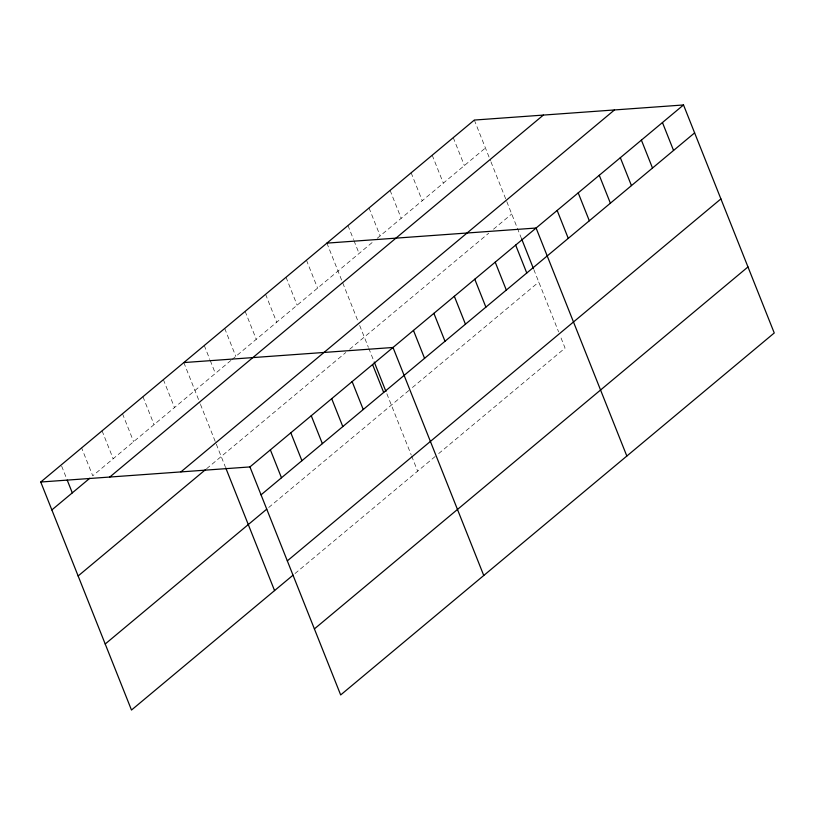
<?xml version="1.0" encoding="UTF-8"?>
<svg xmlns="http://www.w3.org/2000/svg" width="815" height="815" viewBox="0 0 815 815"><rect width="100%" height="100%" fill="white"/><g stroke="black" fill="none" stroke-linecap="round" stroke-linejoin="round"><path stroke-width="0.61" stroke-dasharray="4.08 3.06" d="M230.951 360.424L92.737 475.807L81.632 447.893M231.929 359.609L373.433 241.474M377.264 238.275L485.434 147.973M206.613 468.707L345.805 352.508M349.696 349.258L488.735 233.182M493.523 229.188L511.708 213.999M268.726 507.49L410.515 389.122M412.431 387.522L538.786 282.041M295.01 573.526L436.789 455.157M438.704 453.558L565.06 348.076L560.455 336.483M474.33 120.06L490.508 160.718M490.966 161.869L521.641 238.948M533.825 269.561L558.611 331.858M453.262 137.643L464.377 165.547M432.205 155.217L443.319 183.131M411.147 172.8L422.252 200.714M390.09 190.384L401.194 218.298M369.032 207.968L380.136 235.871M347.974 225.541L353.527 239.498M353.985 240.659L359.079 253.455M326.907 243.125L357.846 320.855M359.69 325.491L368.36 347.282M368.808 348.413L373.321 359.751M386.86 393.767L411.198 454.923M411.656 456.084L417.647 471.141M306.471 260.189L317.575 288.103M286.034 277.253L297.139 305.167M265.588 294.317L276.703 322.231M245.152 311.381L256.256 339.295M224.706 328.445L235.82 356.359M204.27 345.509L209.822 359.466M210.29 360.627L215.374 373.423M183.833 362.573L200.011 403.231M200.47 404.393L225.276 466.73M163.387 379.637L174.502 407.551M142.951 396.701L154.055 424.615M122.515 413.765L133.619 441.679M102.069 430.829L113.173 458.743M61.655 466.119L66.748 478.914"/><path stroke-width="1.22" d="M293.064 575.145L131.49 710.038L40.75 482.022L474.33 120.06L683.51 104.962L774.25 332.978L340.67 694.94L249.94 466.924L683.51 104.962M51.854 509.935L89.813 478.242M109.781 477.04L543.361 115.078M180.899 471.905L614.479 109.944M78.138 575.971L205.645 469.522M261.045 494.837L694.625 132.876M105.206 644.003L266.78 509.12M287.318 560.873L720.898 198.911M314.396 628.905L747.976 266.943M326.907 243.125L536.097 228.027L626.837 456.043M183.833 362.573L393.013 347.475L483.753 575.492M40.75 482.022L249.94 466.924M662.452 122.545L673.557 150.459M641.395 140.129L652.499 168.033M620.337 157.703L631.442 185.616M599.269 175.286L610.384 203.2M578.212 192.87L589.327 220.784M557.154 210.453L568.259 238.357M521.641 238.948L533.377 268.43M515.661 245.091L526.765 273.005M495.214 262.155L506.319 290.069M474.778 279.219L485.883 307.133M454.332 296.283L465.447 324.197M433.896 313.347L445 341.261M413.46 330.411L424.564 358.325M374.228 362.023L385.953 391.495M372.577 364.539L383.682 392.453M352.131 381.603L363.245 409.517M331.695 398.667L342.799 426.581M311.259 415.731L322.363 443.645M290.812 432.796L301.927 460.709M270.376 449.86L281.481 477.773M225.724 467.861L274.563 590.59M67.207 480.076L72.301 492.871"/></g></svg>
